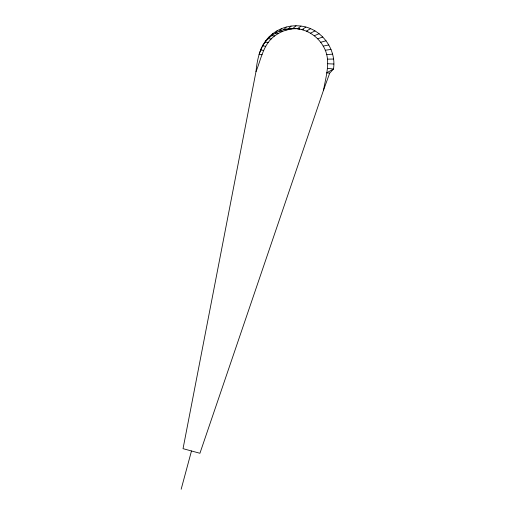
<?xml version="1.0" encoding="UTF-8"?>
<svg xmlns="http://www.w3.org/2000/svg" width="515" height="515" viewBox="0 0 515 515"><rect width="100%" height="100%" fill="white"/><g stroke="black" fill="none" stroke-linecap="round" stroke-linejoin="round"><path stroke-width="0.77" d="M323.575 90.022C326.001 75.757 331.589 59.631 323.22 46.125C317.903 36.784 308.189 30.185 297.528 28.737L300.998 26.091C321.244 28.409 336.636 48.931 333.501 69.01L329.703 73.136L323.575 90.022L199.929 453.271L183.037 448.668L256 71.611C257.3 57.654 260.931 42.339 272.931 33.584C280.855 27.546 291.117 24.791 300.998 26.091M181.158 489.25L191.483 450.973M256 71.611C261.073 59.341 263.152 44.271 274.701 35.921C280.81 31.293 288.374 28.718 296.041 28.686C281.164 26.909 266.126 36.32 260.539 50.11L263.616 50.367M260.925 49.24L259.051 54.468L262.129 54.732M263.139 44.766L262.579 45.977L265.656 46.241M265.907 40.621L265.141 42.153L268.218 42.41M269.191 36.868L268.173 38.689L271.251 38.953M272.931 33.584L271.624 35.657L274.701 35.921M277.07 30.823L275.441 33.108L278.518 33.366M281.525 28.621L279.555 31.08L282.632 31.338M286.231 27.025L283.894 29.606L286.971 29.864M291.097 26.065L288.394 28.718L291.471 28.975M296.048 25.75L292.964 28.428L299.846 28.949L297.528 28.737M305.859 27.076L302.022 29.651L303.56 29.78M310.551 28.692L306.348 31.145L307.886 31.273M310.448 33.192L314.993 30.913M314.247 35.76L319.113 33.694M317.684 38.812L322.828 36.996M320.691 42.282L326.085 40.762M323.22 46.125L328.828 44.921M325.229 50.264L331.01 49.408M326.69 54.635L332.587 54.139M327.566 59.154L333.533 59.038M327.849 63.757L333.842 64.027M329.703 73.136L326.626 72.879L333.501 69.01L327.534 68.36"/></g></svg>
